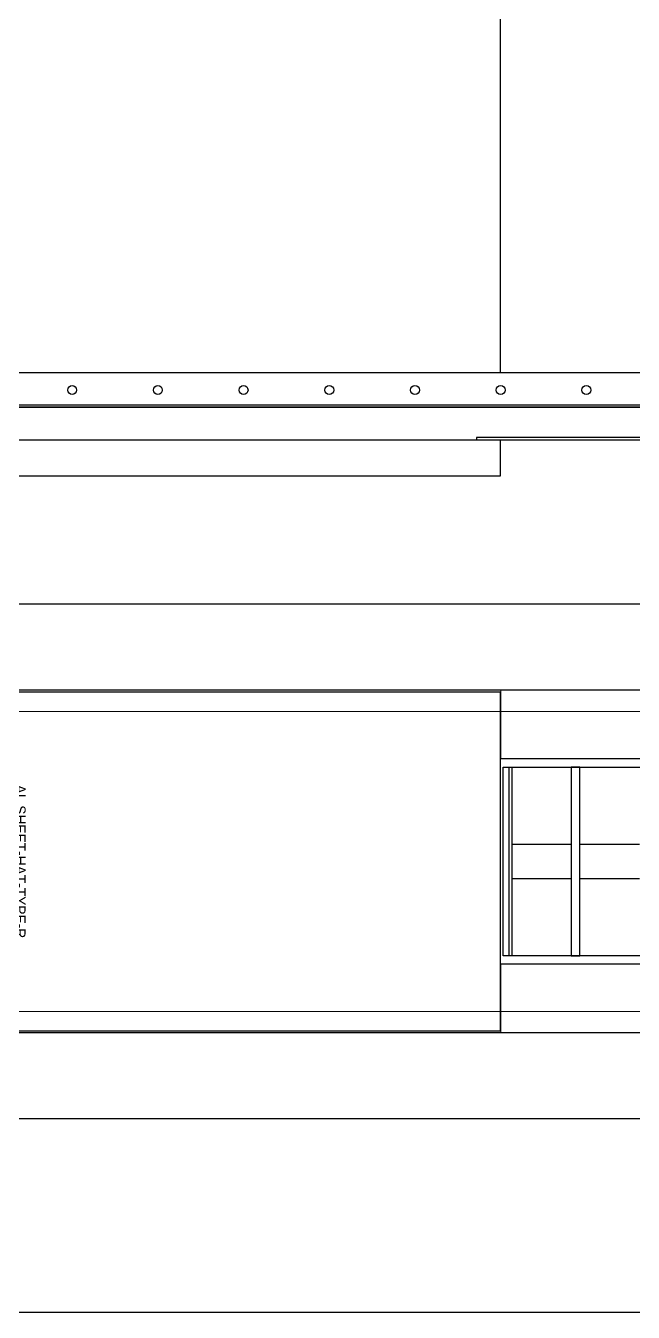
# Model space of a CAD drawing. Header units: millimetres. Extents: x -962357 to -591296, y -223672 to 59420.
# Drawn here: x -781707 to -781353, y -179329 to -178579 of the extents above; entities that cross this region are included whole.
import ezdxf
from ezdxf.enums import TextEntityAlignment as Align

# ---------------------------------------------------------------- set-up
doc = ezdxf.new("R2010")
doc.units = ezdxf.units.MM
for name, color, linetype in [('000 - WIPEOUT', 250, 'Continuous'), ('001 - ASCESSORIES', 251, 'Continuous'), ('A04_TUBE SERIES', 2, 'Continuous'), ('A11_ALU.SOLID SHEET', 2, 'Continuous')]:
    doc.layers.add(name, color=color, linetype=linetype)
doc.layers.add('A-GLAZ-CURT', color=2, linetype='Continuous', lineweight=9)

# ---------------------------------------------------------------- blocks, each defined once
blk = doc.blocks.new('*U4626')
at = {"layer": 'A11_ALU.SOLID SHEET', "color": 0}
blk.add_lwpolyline([(300.000000000116, -98.79999999999929), (300.0000000001164, 98.79999999999922), (2.842170943040401e-14, 98.79999999999927), (-4.121147867408581e-13, -98.79999999999929)], close=True, dxfattribs=at)
at = {"layer": 'Defpoints', "color": 250}
blk.add_point((0, 0), dxfattribs=at)
blk.add_text('AL.SHEET-HAT-TYPE-R', height=6, rotation=270, dxfattribs=at).set_placement((15, 0), align=Align.BOTTOM_CENTER)
blk = doc.blocks.new('*U4621')
at = {"color": 1}
blk.add_wipeout([(599.9999999998581, -60.00000000018008), (-600.0000000000946, -60.00000000018008), (-600.0000000000946, 59.9999999995689), (599.9999999998581, 59.9999999995689)], dxfattribs=at).dxf.layer = '000 - WIPEOUT'
at = {"layer": '001 - ASCESSORIES', "color": 0}
blk.add_lwpolyline([(599.9999999998863, -60.00000000017999), (-600.0000000001137, -60.00000000017999), (-600.0000000001137, 59.99999999965402), (599.9999999998863, 59.99999999965402)], close=True, dxfattribs=at)
at = {"layer": '001 - ASCESSORIES'}
for points in [[(-593.499999999267, -54.9999999999998), (-598.4999999991487, -54.9999999999998), (-598.4999999991487, 54.99999999999963), (-593.499999999267, 54.99999999999963)], [(595.0000000000045, -54.9999999999998), (-595.0000000002319, -54.9999999999998), (-595.0000000002319, 54.99999999999963), (595.0000000000045, 54.99999999999963)], [(-558.7666666658606, -54.9999999999998), (-553.7666666659788, -54.9999999999998), (-553.7666666659788, 54.99999999999963), (-558.7666666658606, 54.99999999999963)]]:
    blk.add_lwpolyline(points, close=True, dxfattribs=at)
for points in [[(-593.499999999267, 10.00000000001214), (-558.7666666658606, 10.00000000001214)], [(-553.7666666659788, 10.00000000001214), (-519.0333333327999, 10.00000000001214)], [(-593.499999999267, -9.999999999983885), (-558.7666666658606, -9.999999999983885)], [(-553.7666666659788, -9.999999999983885), (-519.0333333327999, -9.999999999983885)]]:
    blk.add_lwpolyline(points, dxfattribs=at)
blk = doc.blocks.new('*U4647')
blk.add_attdef('EXTR.OVL-LENGTH_', (-24.99999999997818, -59.09373230497124), '', height=5)
blk.add_wipeout([(-24.999999999941792, 7.275957614183426e-12), (25.000000000014552, 7.275957614183426e-12), (25.000000031381205, 67399.99999999981), (-24.99999996857514, 67399.99999999983)]).dxf.layer = '000 - WIPEOUT'
at = {"layer": 'A04_TUBE SERIES', "color": 0}
blk.add_lwpolyline([(-24.99999999994325, 0), (25.0000000000131, 0), (25.00000003138143, 67399.99999999981), (-24.99999996857492, 67399.99999999984)], close=True, dxfattribs=at)
blk = doc.blocks.new('*U4717')
at = {"color": 3}
blk.add_wipeout([(-1049.999999999958, -30450), (1050.000000000042, -30450), (1050.000000000042, -30750), (-1049.999999999958, -30750)], dxfattribs=at).dxf.layer = '000 - WIPEOUT'
at = {"layer": 'A11_ALU.SOLID SHEET', "color": 0, "linetype": 'ByBlock'}
blk.add_lwpolyline([(-1049.999999999958, -30750), (1050.000000000042, -30750), (1050.000000000042, -30450), (-1049.999999999958, -30450)], close=True, dxfattribs=at)
blk = doc.blocks.new('000 - ASSCESSORIES_FAMELINE_GALV.BRACKET_FITTING_Z-PROFILE_HR-02B_TOP_VIEW')
blk.add_wipeout([(-1200.000000000007, 39), (1199.9999999999932, 39), (1199.9999999999932, 0), (-1200.000000000007, 0)]).dxf.layer = '000 - WIPEOUT'
at = {"layer": '001 - ASCESSORIES', "linetype": 'ByBlock'}
blk.add_line((1199.999999999993, 20.19999999999709), (-1200.000000000007, 20.19999999999709), dxfattribs=at)
at = {"layer": '001 - ASCESSORIES'}
blk.add_line((1199.999999999993, 19), (-1200.000000000007, 19), dxfattribs=at)
at = {"layer": '001 - ASCESSORIES', "color": 0}
blk.add_lwpolyline([(-1200.000000000007, 39), (-1200.000000000007, 19), (1199.999999999993, 19), (1199.999999999993, 39)], close=True, dxfattribs=at)
at = {"layer": '001 - ASCESSORIES'}
blk.add_lwpolyline([(-1200.000000000007, 19), (-1200.000000000007, 0), (1199.999999999993, 0), (1199.999999999993, 19)], close=True, dxfattribs=at)
at = {"layer": '001 - ASCESSORIES', "color": 2}
blk.add_lwpolyline([(735.8816349035333, 1.19999999999709), (735.8816349035333, 0), (864.1183650964449, 0), (864.1183650964449, 1.19999999999709)], close=True, dxfattribs=at)
at = {"layer": '001 - ASCESSORIES'}
for centre in [(500, 29), (550, 29), (600, 29), (650, 29), (700, 29), (750, 29), (800, 29)]:
    blk.add_circle(centre, 2.6, dxfattribs=at)
blk = doc.blocks.new('*U4944')
at = {"layer": '001 - ASCESSORIES', "color": 0, "linetype": 'ByBlock'}
blk.add_blockref('000 - ASSCESSORIES_FAMELINE_GALV.BRACKET_FITTING_Z-PROFILE_HR-02B_TOP_VIEW', (-31200.00000000001, -39), dxfattribs=at)
blk = doc.blocks.new('*U4956')
blk.add_lwpolyline([(27649.99999999977, -551.9781171994691), (-107450.0000000002, -551.9781171994691), (-107450.0000000002, -3555.002995296032), (27649.99999999977, -3555.002995296032)], close=True)
at = {"layer": 'A11_ALU.SOLID SHEET', "color": 1}
blk.add_blockref('*U4626', (-37050, -3292), dxfattribs=at)
blk.add_blockref('*U4621', (-36150, -3292))
at = {"layer": 'A04_TUBE SERIES', "color": 0, "linetype": 'ByBlock', "rotation": 270}
for p in [(-39850.00000000017, -3167), (-39850.00000000017, -3417)]:
    blk.add_blockref('*U4647', p, dxfattribs=at)
at = {"layer": 'A11_ALU.SOLID SHEET', "color": 0, "linetype": 'ByBlock', "rotation": 270}
blk.add_blockref('*U4717', (-6300.000000000175, -2017.000000031398), dxfattribs=at)
at = {"layer": '001 - ASCESSORIES', "linetype": 'ByBlock'}
blk.add_blockref('*U4944', (-6300.000000000175, -3007.000000030827), dxfattribs=at)
blk = doc.blocks.new('DPA_CP_Metal Ceiling Luminaire2 - Linear Luminaire-12404975-4160-01 UPPER PLATFORM LEVEL - REFLECTED CEILING PLAN')
at = {"layer": 'A-GLAZ-CURT'}
for p, q in [((-786932.3738653893, 2701.517547113459), (-786932.3738653893, 2976.51754711346)), ((-786932.3738653893, 2976.51754711346), (-785732.3738653893, 2976.51754711346)), ((-786932.3738653893, 2976.51754711346), (-786932.3738653893, 2701.517547113459)), ((-785732.3738653893, 2976.51754711346), (-786932.3738653893, 2976.51754711346)), ((-786932.3738653893, 2976.517547113457), (-785732.3738653893, 2976.517547113457)), ((-786932.3738653893, 2939.017547113448), (-786932.3738653893, 2701.517547113459)), ((-786932.3738653893, 2926.517547113502), (-785732.3738653893, 2926.517547113502)), ((-786932.3738653893, 2751.517547113478), (-785732.3738653893, 2751.517547113478)), ((-785732.3738653893, 2701.517547113459), (-786932.3738653893, 2701.517547113459)), ((-785732.3738653893, 2701.517547113459), (-786932.3738653893, 2701.517547113459)), ((-786932.3738653893, 2701.517547113459), (-785732.3738653893, 2701.517547113459))]:
    blk.add_line(p, q, dxfattribs=at)
blk = doc.blocks.new('DPA_CP_Metal Ceiling Panel1 - Horizontal with Gap-13297912-4160-01 UPPER PLATFORM LEVEL - REFLECTED CEILING PLAN')
at = {"layer": 'A-GLAZ-CURT'}
for p, q in [((-786232.3738654132, 151.5175471133809), (-786232.3738654132, 426.5175471133809)), ((-786232.3738654131, 151.5175471133809), (-786232.3738654131, 426.5175471133809)), ((-786232.3738654131, 426.5175471133809), (-785932.3738654132, 426.5175471133809)), ((-786232.3738654131, 426.5175471133809), (-785932.3738654132, 426.5175471133809)), ((-786232.3738654131, 151.5175471133809), (-786232.3738654131, 426.5175471133809)), ((-785932.3738654131, 151.5175471133809), (-785932.3738654131, 426.5175471133809)), ((-785932.3738654132, 426.5175471133809), (-785932.3738654132, 151.5175471133809)), ((-785932.3738654132, 426.5175471133809), (-785932.3738654132, 151.5175471133809)), ((-786232.3738654132, 376.5175471134508), (-785932.3738654131, 376.5175471134508)), ((-786232.3738654132, 201.5175471134638), (-785932.3738654131, 201.5175471134638)), ((-786232.3738654132, 151.5175471133809), (-785932.3738654131, 151.5175471133809)), ((-785932.3738654132, 151.5175471133809), (-786232.3738654131, 151.5175471133809)), ((-785932.3738654132, 151.5175471133809), (-786232.3738654131, 151.5175471133809))]:
    blk.add_line(p, q, dxfattribs=at)
blk = doc.blocks.new('*U434')
at = {"layer": 'A11_ALU.SOLID SHEET', "color": 0}
blk.add_lwpolyline([(300.000000000116, -98.79999999999929), (300.0000000001164, 98.79999999999922), (2.842170943040401e-14, 98.79999999999927), (-4.121147867408581e-13, -98.79999999999929)], close=True, dxfattribs=at)
at = {"layer": 'Defpoints', "color": 250}
blk.add_point((0, 0), dxfattribs=at)
blk.add_text('AL.SHEET-HAT-TYPE-R', height=6, rotation=270, dxfattribs=at).set_placement((15, 0), align=Align.BOTTOM_CENTER)
blk = doc.blocks.new('*U453')
at = {"color": 1}
blk.add_wipeout([(599.9999999998581, -60.00000000018008), (-600.0000000000946, -60.00000000018008), (-600.0000000000946, 59.9999999995689), (599.9999999998581, 59.9999999995689)], dxfattribs=at).dxf.layer = '000 - WIPEOUT'
at = {"layer": '001 - ASCESSORIES', "color": 0}
blk.add_lwpolyline([(599.9999999998863, -60.00000000017999), (-600.0000000001137, -60.00000000017999), (-600.0000000001137, 59.99999999965402), (599.9999999998863, 59.99999999965402)], close=True, dxfattribs=at)
at = {"layer": '001 - ASCESSORIES'}
for points in [[(-593.499999999267, -54.9999999999998), (-598.4999999991487, -54.9999999999998), (-598.4999999991487, 54.99999999999963), (-593.499999999267, 54.99999999999963)], [(595.0000000000045, -54.9999999999998), (-595.0000000002319, -54.9999999999998), (-595.0000000002319, 54.99999999999963), (595.0000000000045, 54.99999999999963)], [(-558.7666666658606, -54.9999999999998), (-553.7666666659788, -54.9999999999998), (-553.7666666659788, 54.99999999999963), (-558.7666666658606, 54.99999999999963)]]:
    blk.add_lwpolyline(points, close=True, dxfattribs=at)
for points in [[(-593.499999999267, 10.00000000001214), (-558.7666666658606, 10.00000000001214)], [(-553.7666666659788, 10.00000000001214), (-519.0333333327999, 10.00000000001214)], [(-593.499999999267, -9.999999999983885), (-558.7666666658606, -9.999999999983885)], [(-553.7666666659788, -9.999999999983885), (-519.0333333327999, -9.999999999983885)]]:
    blk.add_lwpolyline(points, dxfattribs=at)
blk = doc.blocks.new('*U746')
blk.add_attdef('EXTR.OVL-LENGTH_', (-24.99999999997818, -59.09373230497124), '', height=5)
blk.add_wipeout([(-24.999999999941792, 7.275957614183426e-12), (25.000000000014552, 7.275957614183426e-12), (25.000000031381205, 67399.99999999981), (-24.99999996857514, 67399.99999999983)]).dxf.layer = '000 - WIPEOUT'
at = {"layer": 'A04_TUBE SERIES', "color": 0}
blk.add_lwpolyline([(-24.99999999994325, 0), (25.0000000000131, 0), (25.00000003138143, 67399.99999999981), (-24.99999996857492, 67399.99999999984)], close=True, dxfattribs=at)
blk = doc.blocks.new('*U695')
at = {"color": 3}
blk.add_wipeout([(-1049.999999999958, -30450), (1050.000000000042, -30450), (1050.000000000042, -30750), (-1049.999999999958, -30750)], dxfattribs=at).dxf.layer = '000 - WIPEOUT'
at = {"layer": 'A11_ALU.SOLID SHEET', "color": 0, "linetype": 'ByBlock'}
blk.add_lwpolyline([(-1049.999999999958, -30750), (1050.000000000042, -30750), (1050.000000000042, -30450), (-1049.999999999958, -30450)], close=True, dxfattribs=at)
blk = doc.blocks.new('*U654')
at = {"layer": '001 - ASCESSORIES', "color": 0, "linetype": 'ByBlock'}
blk.add_blockref('000 - ASSCESSORIES_FAMELINE_GALV.BRACKET_FITTING_Z-PROFILE_HR-02B_TOP_VIEW', (-31200.00000000001, -39), dxfattribs=at)

msp = doc.modelspace()

# ---------------------------------------------------------------- block references
at = {"layer": 'A-GLAZ-CURT'}
for name, p in [('DPA_CP_Metal Ceiling Panel1 - Horizontal with Gap-13297912-4160-01 UPPER PLATFORM LEVEL - REFLECTED CEILING PLAN', (4502.5, -179355.5)), ('DPA_CP_Metal Ceiling Luminaire2 - Linear Luminaire-12404975-4160-01 UPPER PLATFORM LEVEL - REFLECTED CEILING PLAN', (5502.5, -181905.5))]:
    msp.add_blockref(name, p, dxfattribs=at)

# ---------------------------------------------------------------- next in the draw order: block references
msp.add_blockref('*U4956', (-744680, -175774.3926748314))

# ---------------------------------------------------------------- next in the draw order: linework, layer by layer
msp.add_lwpolyline([(-717030.0000000002, -176326.3707920309), (-852130.0000000002, -176326.3707920309), (-852130.0000000002, -179329.3956701274), (-717030.0000000002, -179329.3956701274)], close=True)

# ---------------------------------------------------------------- next in the draw order: block references
at = {"layer": 'A11_ALU.SOLID SHEET', "color": 1}
msp.add_blockref('*U434', (-781730, -179066.3926748314), dxfattribs=at)

# ---------------------------------------------------------------- next in the draw order: block references
msp.add_blockref('*U453', (-780830, -179066.3926748314))
at = {"layer": 'A04_TUBE SERIES', "color": 0, "linetype": 'ByBlock', "rotation": 270}
for p in [(-784530.0000000002, -178941.3926748314), (-784530.0000000002, -179191.3926748314)]:
    msp.add_blockref('*U746', p, dxfattribs=at)
at = {"layer": 'A11_ALU.SOLID SHEET', "color": 0, "linetype": 'ByBlock', "rotation": 270}
msp.add_blockref('*U695', (-750980.0000000002, -177791.3926748628), dxfattribs=at)

# ---------------------------------------------------------------- next in the draw order: block references
at = {"layer": '001 - ASCESSORIES', "linetype": 'ByBlock'}
msp.add_blockref('*U654', (-750980.0000000002, -178781.3926748622), dxfattribs=at)

doc.saveas('drawing.dxf')
